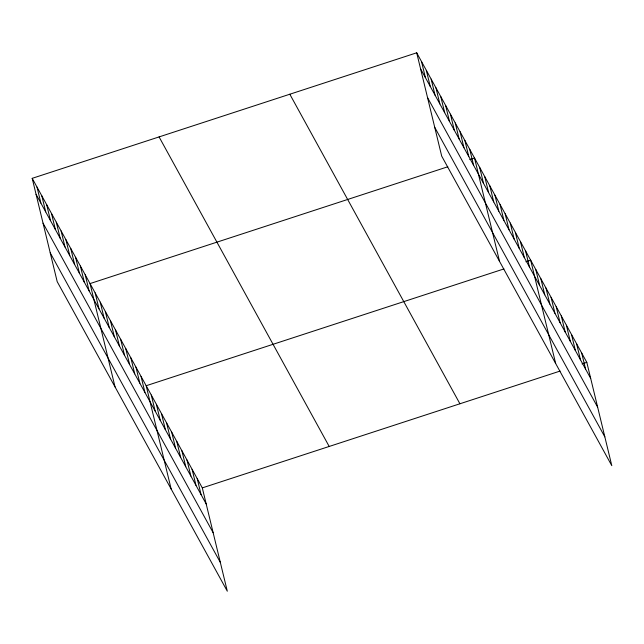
<?xml version="1.0" encoding="UTF-8"?>
<svg xmlns="http://www.w3.org/2000/svg" width="644" height="644" viewBox="0 0 644 644"><rect width="100%" height="100%" fill="white"/><g stroke="black" fill="none" stroke-linecap="round" stroke-linejoin="round"><path stroke-width="0.97" d="M32.2 178.34L202.305 487.886L227.3 591.2L57.195 281.653L32.2 178.34L416.7 52.8L586.805 362.347L611.8 465.66L441.695 156.114L416.7 52.8M447.822 166.764L90.039 283.585L115.035 386.899M469.766 159.599L474.531 158.046L499.527 261.359M503.954 268.918L146.172 385.732L171.167 489.054M525.898 261.754L530.672 260.192L555.667 363.514M202.305 487.886L560.095 371.065M582.031 363.9L586.805 362.347M420.572 68.811L590.677 378.358M427.544 97.622L597.648 407.169M434.724 127.311L604.829 436.849M289.816 94.225L459.921 403.772M159.084 136.914L329.189 446.453M36.072 194.351L206.177 503.898M43.043 223.162L213.148 532.709M50.224 252.842L220.328 562.389M581.701 353.057L585.573 369.068M576.597 343.767L580.469 359.787M571.494 334.486L575.366 350.497M566.39 325.196L570.27 341.207M561.286 315.914L565.166 331.926M556.183 306.625L560.063 322.636M551.079 297.343L554.959 313.354M545.983 288.053L549.855 304.065M540.88 278.763L544.752 294.783M535.776 269.482L539.648 285.493M525.568 250.91L529.44 266.922M520.465 241.621L524.337 257.632M515.361 232.331L519.233 248.351M510.257 223.049L514.129 239.061M505.154 213.76L509.026 229.779M500.05 204.478L503.922 220.489M494.946 195.188L498.818 211.2M489.843 185.907L493.723 201.918M484.739 176.617L488.619 192.628M479.635 167.327L483.515 183.347M469.718 149.271L473.59 165.291M464.896 140.505L468.768 156.516M460.074 131.73L463.954 147.75M455.26 122.964L459.132 138.975M450.438 114.189L454.31 130.209M445.616 105.423L449.488 121.434M440.794 96.648L444.674 112.668M435.98 87.882L439.852 103.893M431.158 79.107L435.03 95.127M426.336 70.341L430.216 86.352M421.522 61.566L425.394 77.586M197.201 478.597L201.073 494.608M192.097 469.307L195.969 485.326M186.993 460.025L190.874 476.037M181.89 450.736L185.77 466.747M176.786 441.454L180.666 457.465M171.69 432.164L175.562 448.176M166.587 422.875L170.459 438.894M161.483 413.593L165.355 429.604M156.379 404.303L160.251 420.323M151.276 395.022L155.148 411.033M141.068 376.45L144.94 392.462M135.965 367.161L139.837 383.172M130.861 357.871L134.733 373.89M125.757 348.589L129.629 364.601M120.653 339.299L124.525 355.311M115.55 330.018L119.422 346.029M110.446 320.728L114.326 336.74M105.342 311.446L109.222 327.458M100.239 302.157L104.119 318.168M95.143 292.867L99.015 308.887M85.217 274.811L89.089 290.83M80.395 266.044L84.267 282.056M75.573 257.27L79.454 273.289M70.76 248.504L74.632 264.515M65.938 239.729L69.81 255.749M61.116 230.963L64.996 246.974M56.302 222.188L60.174 238.208M51.48 213.422L55.352 229.433M46.658 204.647L50.53 220.667M41.836 195.881L45.716 211.892M37.022 187.106L40.894 203.126"/></g></svg>
